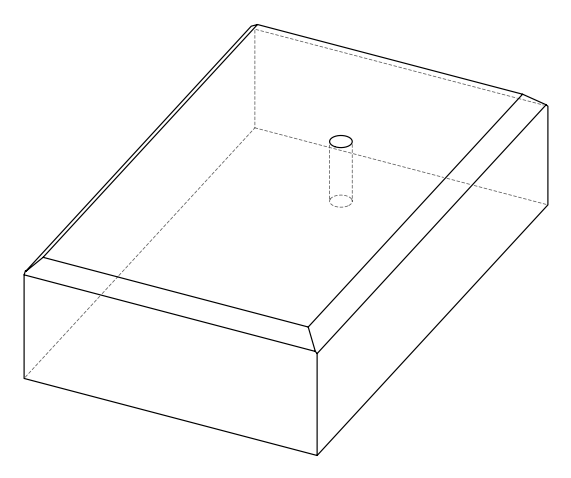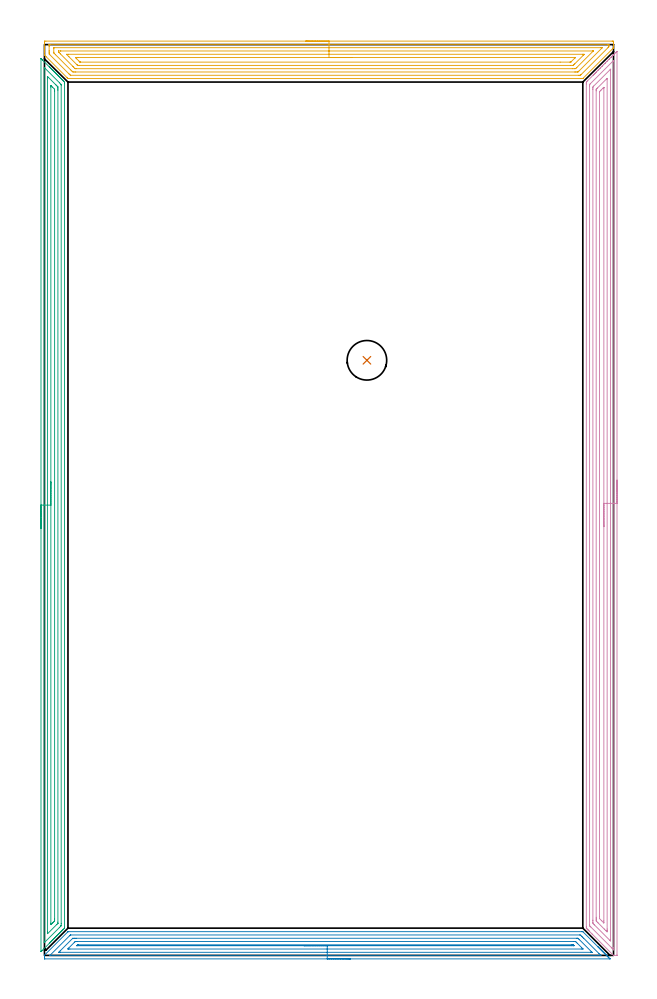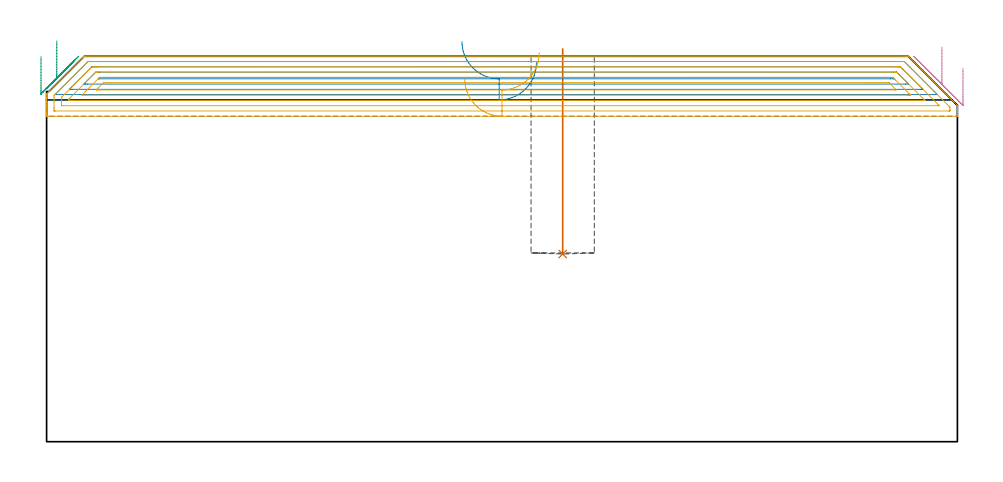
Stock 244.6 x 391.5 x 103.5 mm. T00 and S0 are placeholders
(PLAN: 5 operations, 1 tool changes, 48.9 min)
(1 INDEXABLE_INSERT_DRILL_BLIND_HOLE_FROM_SOLID | STEP1POCKET | NXT0302_005 | 0.22 min | 11985 mm3)
(2 AREA_MILL | FG_CHAMFER_SURFACE | UGT0205_001 | 9.5 min | 16742 mm3)
(3 AREA_MILL_1 | FG_CHAMFER_SURFACE_1 | UGT0205_001 | 12.2 min | 19484 mm3)
(4 AREA_MILL_2 | FG_CHAMFER_SURFACE_2 | UGT0205_001 | 15.36 min | 33471 mm3)
(5 AREA_MILL_3 | FG_CHAMFER_SURFACE_3 | UGT0205_001 | 11.64 min | 30113 mm3)
(TOOL NXT0302_005 | Index. Insert Drill 17mm [880-D1700L20-05] | D17 PA176 FL85 Z2)
(TOOL UGT0205_001 | Chamfer Mill 20 x 3 x 45 deg. | D20 FL50 Z2)
(OP 1 INDEXABLE_INSERT_DRILL_BLIND_HOLE_FROM_SOLID)
G17 G21 G94 G90
T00 M6
G54
G17 G0 G90 X138.6 Y255.8 S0 M3
G43 Z113.5 H1
G94 G81 G98 Z50.4 F250. R105.5
G80
M5
M2
(OP 2 AREA_MILL)
G17 G21 G94 G90
T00 M6
G54
G17 G0 G90 X131.55 Y-1.5 S1061 M3
G43 Z113.5 H0
Z101.8
G94 G1 X131.512 Z100.928 F250.
X131.398 Z100.064
X131.209 Z99.212
X130.947 Z98.38
X130.613 Z97.574
X130.21 Z96.8
X129.741 Z96.064
X129.21 Z95.372
X128.621 Z94.729
X127.978 Z94.14
X127.286 Z93.608
X126.55 Z93.14
X125.776 Z92.737
X124.97 Z92.403
X124.138 Z92.141
X123.286 Z91.952
X122.422 Z91.838
X121.55 Z91.8
X0.161
X0.07 Y-1.496 Z91.803
X0.01 Y-1.492 Z91.806
X0. Y-1.22 Z92.08
Y-0.228 Z93.072
Y-0.121 Z93.179
Y0.096 Z93.393
X0.012 Y0.113 Z93.411
X10.023 Y10.124 Z103.423
X10.084 Y10.19 Z103.477
X10.152 Y10.192 Z103.482
X10.298 Y10.196 Z103.492
X10.395 Y10.194 Z103.494
X230.89 Y10.2 Z103.5
X231.395 Y10.201 Z103.481
X231.475 Y10.126 Z103.424
X237.843 Y3.759 Z97.055
X237.949 Y3.651 Z96.951
X238.03 Y3.57 Z96.87
X238.139 Y3.463 Z96.759
X238.243 Y3.357 Z96.657
X238.328 Y3.273 Z96.572
X238.434 Y3.167 Z96.463
X238.537 Y3.063 Z96.363
X238.625 Y2.975 Z96.275
X238.73 Y2.872 Z96.168
X238.831 Y2.77 Z96.069
X238.923 Y2.678 Z95.977
X239.026 Y2.576 Z95.872
X239.124 Y2.476 Z95.775
X239.22 Y2.38 Z95.68
X239.321 Y2.28 Z95.576
X239.418 Y2.182 Z95.481
X239.518 Y2.083 Z95.382
X239.617 Y1.985 Z95.281
X239.712 Y1.888 Z95.188
X239.815 Y1.785 Z95.085
X239.913 Y1.689 Z94.985
X240.006 Y1.594 Z94.894
X240.113 Y1.488 Z94.787
X240.208 Y1.393 Z94.69
X240.3 Y1.301 Z94.6
X240.41 Y1.19 Z94.489
X240.504 Y1.098 Z94.394
X240.594 Y1.007 Z94.306
X240.708 Y0.893 Z94.192
X240.8 Y0.802 Z94.098
X240.887 Y0.713 Z94.012
X241.005 Y0.595 Z93.894
X241.095 Y0.507 Z93.803
X241.181 Y0.419 Z93.718
X241.303 Y0.298 Z93.597
X241.391 Y0.211 Z93.507
X241.475 Y0.125 Z93.425
X241.6 Y0. Z93.299
X241.687 Y-0.085 Z93.211
X241.769 Y-0.168 Z93.131
X241.898 Y-0.297 Z93.002
X241.982 Y-0.38 Z92.916
X242.063 Y-0.462 Z92.837
X242.195 Y-0.595 Z92.704
X242.278 Y-0.676 Z92.62
X242.356 Y-0.756 Z92.543
X242.493 Y-0.893 Z92.407
X242.573 Y-0.972 Z92.325
X242.802 Y-1.202 Z92.098
X243.016 Y-1.415 Z91.884
X243.088 Y-1.489 Z91.809
Y-1.496 Z91.802
Y-1.499 Z91.799
X121.55 Y-1.5 Z91.8
Y-0.086 Z93.214
X2.393
X2.277 Y-0.085 Z93.215
X2.331 Y-0.024 Z93.276
X2.392 Y0.041 Z93.341
X10.781 Y8.431 Z101.731
X10.962 Y8.609 Z101.909
X11.108 Y8.75 Z102.05
X11.13 Y8.769 Z102.069
X11.153 Y8.773 Z102.073
X11.207 Y8.777 Z102.077
X11.318 Y8.78 Z102.08
X229.996 Y8.786 Z102.086
X230.354 Y8.785 Z102.085
X230.889 Y8.258 Z101.558
X231.252 Y7.898 Z101.198
X231.782 Y7.368 Z100.668
X238.348 Y0.802 Z94.102
X238.923 Y0.224 Z93.524
X239.223 Y-0.085 Z93.215
X238.924 Y-0.086 Z93.214
X121.55
Y1.328 Z94.628
X6.855 Y1.329 Z94.629
X6.324 Y1.33 Z94.63
X6.249 Y1.332 Z94.632
X6.174 Y1.335 Z94.635
X6.232 Y1.421 Z94.721
X6.492 Y1.689 Z94.989
X6.672 Y1.871 Z95.171
X6.855 Y2.056 Z95.356
X12.01 Y7.21 Z100.51
X12.078 Y7.276 Z100.576
X12.135 Y7.328 Z100.628
X12.171 Y7.359 Z100.659
X12.21 Y7.36 Z100.66
X12.747 Y7.364 Z100.664
X13.103 Y7.365 Z100.665
X13.638 Y7.366 Z100.666
X228.742 Y7.371 Z100.671
X229.104 Y7.369 Z100.669
X229.225 Y7.367 Z100.667
X229.317 Y7.365 Z100.665
X229.39 Y7.298 Z100.598
X229.686 Y7.011 Z100.311
X229.997 Y6.703 Z100.003
X235.011 Y1.689 Z94.989
X235.352 Y1.344 Z94.644
X235.353 Y1.334 Z94.634
X235.352 Y1.333 Z94.633
X234.822 Y1.329 Z94.629
X121.55 Y1.328 Z94.628
Y2.743 Z96.043
X10.93
X10.425 Y2.744 Z96.044
X10.255 Y2.745 Z96.045
X10.021 Y2.749 Z96.049
X10.13 Y2.869 Z96.169
X10.268 Y3.015 Z96.315
X10.425 Y3.176 Z96.476
X12.794 Y5.544 Z98.844
X13.103 Y5.85 Z99.15
X13.198 Y5.938 Z99.238
X13.283 Y5.945 Z99.245
X13.996 Y5.95 Z99.25
X14.169 Y5.951 Z99.251
X227.487 Y5.957 Z99.257
X228.212 Y5.955 Z99.255
X228.259 Y5.953 Z99.253
X228.282 Y5.951 Z99.251
X228.305 Y5.934 Z99.234
X228.409 Y5.836 Z99.136
X228.613 Y5.636 Z98.936
X229.015 Y5.237 Z98.537
X230.889 Y3.362 Z96.662
X231.223 Y3.027 Z96.327
X231.386 Y2.861 Z96.161
X231.464 Y2.777 Z96.077
X231.488 Y2.749 Z96.049
X230.722 Y2.743 Z96.043
X121.55
Y4.157 Z97.457
X14.078
X13.996 Y4.158 Z97.458
X13.899 Y4.162 Z97.462
X13.878 Y4.163 Z97.463
X13.891 Y4.182 Z97.482
X13.915 Y4.214 Z97.514
X14.022 Y4.324 Z97.624
X14.236 Y4.527 Z97.827
X14.286 Y4.53 Z97.83
X14.385 Y4.535 Z97.835
X14.511 Y4.537 Z97.837
X226.427 Y4.542 Z97.842
X227.13 Y4.538 Z97.838
X227.22 Y4.536 Z97.836
X227.268 Y4.522 Z97.822
X227.319 Y4.478 Z97.778
X227.447 Y4.35 Z97.65
X227.575 Y4.215 Z97.515
X227.614 Y4.163 Z97.463
X227.578 Y4.161 Z97.461
X227.512 Y4.158 Z97.458
X227.319 Y4.157 Z97.457
X226.621
X121.55
X120.678 Z97.495
X119.813 Z97.609
X118.962 Z97.798
X118.13 Z98.06
X117.324 Z98.394
X116.55 Z98.797
X115.814 Z99.265
X115.122 Z99.796
X114.479 Z100.386
X113.89 Z101.029
X113.358 Z101.721
X112.89 Z102.457
X112.487 Z103.231
X112.153 Z104.037
X111.891 Z104.869
X111.702 Z105.72
X111.588 Z106.585
X111.55 Z107.457
G0 Z113.5
M5
M2
(OP 3 AREA_MILL_1)
G17 G21 G94 G90
T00 M6
G54
G17 G0 G90 X-1.5 Y183.55 S1061 M3
G43 Z113.5 H0
Z103.4
G94 G1 Y183.588 Z102.528 F250.
Y183.702 Z101.664
Y183.891 Z100.812
Y184.153 Z99.98
Y184.487 Z99.174
Y184.89 Z98.4
Y185.358 Z97.664
Y185.889 Z96.972
Y186.479 Z96.329
Y187.122 Z95.74
Y187.814 Z95.209
Y188.55 Z94.74
Y189.324 Z94.337
Y190.13 Z94.003
Y190.962 Z93.741
Y191.813 Z93.552
Y192.678 Z93.438
Y193.55 Z93.4
Y385.268
X-1.493 Y385.468 Z93.404
X-1.491 Y385.481 Z93.405
X-1.467 Y385.468 Z93.43
X-1.012 Y385.012 Z93.888
X-0.908 Y384.909 Z93.99
X-0.872 Y384.872 Z94.027
X2.064 Y381.937 Z96.961
X2.108 Y381.892 Z97.007
X2.317 Y381.684 Z97.216
X2.361 Y381.64 Z97.259
X2.406 Y381.594 Z97.305
X2.613 Y381.387 Z97.512
X2.659 Y381.343 Z97.556
X2.704 Y381.296 Z97.603
X2.909 Y381.091 Z97.808
X2.956 Y381.046 Z97.853
X3.002 Y380.998 Z97.901
X3.206 Y380.795 Z98.105
X3.253 Y380.748 Z98.15
X3.3 Y380.7 Z98.199
X3.502 Y380.498 Z98.401
X3.55 Y380.451 Z98.447
X3.598 Y380.402 Z98.497
X3.798 Y380.202 Z98.697
X3.847 Y380.154 Z98.744
X3.896 Y380.104 Z98.795
X4.095 Y379.906 Z98.994
X4.144 Y379.857 Z99.041
X4.194 Y379.806 Z99.093
X4.391 Y379.609 Z99.29
X4.442 Y379.56 Z99.338
X4.492 Y379.508 Z99.391
X4.688 Y379.313 Z99.586
X4.739 Y379.263 Z99.636
X4.79 Y379.21 Z99.689
X4.984 Y379.017 Z99.883
X5.036 Y378.965 Z99.933
X5.088 Y378.912 Z99.987
X5.28 Y378.72 Z100.179
X5.333 Y378.668 Z100.23
X5.386 Y378.614 Z100.285
X5.577 Y378.424 Z100.476
X5.63 Y378.371 Z100.527
X5.684 Y378.316 Z100.583
X5.873 Y378.128 Z100.772
X5.927 Y378.074 Z100.824
X5.982 Y378.018 Z100.881
X6.169 Y377.831 Z101.068
X6.225 Y377.777 Z101.121
X6.28 Y377.72 Z101.179
X6.466 Y377.535 Z101.365
X6.522 Y377.48 Z101.419
X6.578 Y377.422 Z101.477
X6.762 Y377.239 Z101.661
X6.819 Y377.183 Z101.716
X6.876 Y377.124 Z101.775
X7.058 Y376.942 Z101.957
X7.116 Y376.885 Z102.013
X7.174 Y376.826 Z102.073
X7.355 Y376.646 Z102.254
X7.413 Y376.588 Z102.31
X7.472 Y376.528 Z102.371
X7.651 Y376.35 Z102.55
X7.71 Y376.291 Z102.607
X7.77 Y376.23 Z102.669
X7.947 Y376.053 Z102.846
X8.008 Y375.994 Z102.904
X8.315 Y375.684 Z103.215
X8.594 Y375.395 Z103.492
X8.6 Y375.038 Z103.5
Y12.062
X8.594 Y11.705 Z103.492
X8.316 Y11.416 Z103.215
X8.008 Y11.106 Z102.904
X7.947 Y11.047 Z102.846
X7.77 Y10.87 Z102.669
X7.71 Y10.809 Z102.607
X7.651 Y10.751 Z102.55
X7.472 Y10.572 Z102.371
X7.413 Y10.512 Z102.31
X7.355 Y10.454 Z102.254
X7.174 Y10.274 Z102.073
X7.116 Y10.215 Z102.013
X7.058 Y10.158 Z101.957
X6.876 Y9.976 Z101.775
X6.819 Y9.917 Z101.716
X6.762 Y9.862 Z101.661
X6.578 Y9.678 Z101.477
X6.522 Y9.62 Z101.419
X6.466 Y9.565 Z101.365
X6.28 Y9.38 Z101.179
X6.225 Y9.323 Z101.121
X6.169 Y9.269 Z101.068
X5.982 Y9.082 Z100.881
X5.927 Y9.026 Z100.824
X5.873 Y8.973 Z100.772
X5.684 Y8.784 Z100.583
X5.63 Y8.729 Z100.527
X5.577 Y8.676 Z100.476
X5.386 Y8.486 Z100.285
X5.333 Y8.432 Z100.23
X5.28 Y8.38 Z100.179
X5.088 Y8.188 Z99.987
X5.036 Y8.135 Z99.933
X4.984 Y8.084 Z99.883
X4.79 Y7.89 Z99.689
X4.739 Y7.837 Z99.636
X4.688 Y7.787 Z99.587
X4.492 Y7.592 Z99.391
X4.442 Y7.54 Z99.339
X4.391 Y7.491 Z99.29
X4.194 Y7.294 Z99.093
X4.144 Y7.243 Z99.041
X4.095 Y7.195 Z98.994
X3.896 Y6.996 Z98.795
X3.847 Y6.946 Z98.744
X3.799 Y6.898 Z98.698
X3.598 Y6.698 Z98.497
X3.55 Y6.649 Z98.447
X3.502 Y6.602 Z98.401
X3.3 Y6.4 Z98.199
X3.253 Y6.352 Z98.15
X3.206 Y6.306 Z98.105
X3.002 Y6.102 Z97.901
X2.956 Y6.054 Z97.853
X2.91 Y6.009 Z97.809
X2.704 Y5.804 Z97.603
X2.659 Y5.757 Z97.556
X2.613 Y5.713 Z97.512
X2.406 Y5.506 Z97.305
X2.361 Y5.46 Z97.259
X2.317 Y5.417 Z97.216
X2.108 Y5.208 Z97.007
X2.064 Y5.163 Z96.961
X-0.908 Y2.191 Z93.99
X-1.011 Y2.088 Z93.888
X-1.17 Y1.929 Z93.729
X-1.353 Y1.745 Z93.544
X-1.471 Y1.631 Z93.426
X-1.493 Y1.617 Z93.403
X-1.499 Y1.631 Z93.399
X-1.5 Y1.831 Z93.4
Y193.55
X-0.086 Z94.814
X-0.085 Y381.366 Z94.815
X-0.084 Y381.436 Z94.816
X-0.079 Y381.575 Z94.821
X-0.073 Y381.613 Z94.827
X-0.056 Y381.6 Z94.844
X-0.016 Y381.563 Z94.884
X0.254 Y381.296 Z95.154
X6.511 Y375.038 Z101.411
X7.116 Y374.422 Z102.016
X7.179 Y374.349 Z102.079
X7.183 Y374.214 Z102.083
X7.185 Y374.144 Z102.085
X7.186 Y13.78 Z102.086
X7.185 Y12.956 Z102.085
X7.183 Y12.888 Z102.083
X7.179 Y12.817 Z102.079
X7.168 Y12.729 Z102.068
X7.116 Y12.674 Z102.016
X6.813 Y12.365 Z101.713
X6.512 Y12.062 Z101.412
X6.368 Y11.918 Z101.268
X-0.016 Y5.534 Z94.884
X-0.062 Y5.491 Z94.838
X-0.078 Y5.478 Z94.822
X-0.079 Y5.479 Z94.821
X-0.082 Y5.501 Z94.818
X-0.084 Y5.594 Z94.816
X-0.086 Y5.873 Z94.814
Y193.55
X1.328 Z96.228
X1.329 Y376.826 Z96.229
X1.33 Y377.264 Z96.23
X1.334 Y377.72 Z96.234
X1.335 Y377.75 Z96.235
X1.374 Y377.72 Z96.274
X1.767 Y377.332 Z96.667
X4.957 Y374.144 Z99.857
X5.333 Y373.766 Z100.233
X5.589 Y373.504 Z100.489
X5.717 Y373.372 Z100.617
X5.765 Y373.308 Z100.665
X5.766 Y373.25 Z100.666
X5.77 Y372.812 Z100.67
X5.771 Y372.356 Z100.671
X5.772 Y371.916 Z100.672
X5.771 Y14.305 Z100.671
X5.768 Y13.85 Z100.668
X5.765 Y13.796 Z100.665
X5.762 Y13.774 Z100.662
X5.744 Y13.751 Z100.644
X5.677 Y13.679 Z100.577
X5.591 Y13.591 Z100.491
X5.333 Y13.332 Z100.233
X1.38 Y9.38 Z96.28
X1.362 Y9.363 Z96.262
X1.351 Y9.356 Z96.251
X1.338 Y9.349 Z96.238
X1.335 Y9.36 Z96.235
X1.332 Y9.38 Z96.232
X1.33 Y9.428 Z96.23
X1.329 Y9.819 Z96.229
X1.328 Y10.274 Z96.228
Y193.55
X2.743 Z97.643
Y373.25
X2.744 Y373.606 Z97.644
X2.747 Y373.784 Z97.647
X2.75 Y373.87 Z97.65
X2.754 Y373.885 Z97.654
X2.785 Y373.856 Z97.685
X3.401 Y373.25 Z98.301
X3.55 Y373.101 Z98.45
X4.29 Y372.356 Z99.19
X4.339 Y372.3 Z99.239
X4.35 Y372.253 Z99.25
X4.353 Y372.153 Z99.253
X4.356 Y371.951 Z99.256
X4.357 Y371.546 Z99.257
Y371.462
Y15.638
X4.352 Y14.834 Z99.252
X4.338 Y14.799 Z99.238
X4.29 Y14.744 Z99.19
X3.921 Y14.371 Z98.821
X3.55 Y13.999 Z98.45
X3.401 Y13.85 Z98.301
X3.186 Y13.638 Z98.086
X3.025 Y13.482 Z97.925
X2.75 Y13.221 Z97.65
X2.743 Y13.765 Z97.643
Y13.85
Y193.55
Y194.421 Z97.681
Y195.286 Z97.795
Y196.138 Z97.983
Y196.97 Z98.246
Y197.776 Z98.58
Y198.55 Z98.982
Y199.286 Z99.451
Y199.978 Z99.982
Y200.621 Z100.572
Y201.21 Z101.215
Y201.741 Z101.907
Y202.21 Z102.643
Y202.613 Z103.416
Y202.947 Z104.222
Y203.209 Z105.054
Y203.398 Z105.906
Y203.512 Z106.771
Y203.55 Z107.643
G0 Z113.5
M5
M2
(OP 4 AREA_MILL_2)
G17 G21 G94 G90
T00 M6
G54
G17 G0 G90 X246.1 Y204.3 S1061 M3
G43 Z113.5 H0
Z100.3
G94 G1 Y204.262 Z99.428 F250.
Y204.148 Z98.564
Y203.959 Z97.712
Y203.697 Z96.88
Y203.363 Z96.074
Y202.96 Z95.3
Y202.491 Z94.564
Y201.96 Z93.872
Y201.371 Z93.229
Y200.728 Z92.64
Y200.036 Z92.109
Y199.3 Z91.64
Y198.526 Z91.237
Y197.72 Z90.903
Y196.888 Z90.641
Y196.036 Z90.452
Y195.171 Z90.338
Y194.3 Z90.3
Y0.161
X246.095 Y0.048 Z90.304
X246.093 Y0.01 Z90.306
X245.908 Y0. Z90.492
X244.605 Y0.001 Z91.794
X244.588 Y0.012 Z91.812
X244.289 Y0.31 Z92.109
X235.418 Y9.181 Z100.981
X234.217 Y10.381 Z102.18
X234.174 Y10.426 Z102.225
X233.971 Y10.629 Z102.428
X233.924 Y10.675 Z102.473
X233.876 Y10.723 Z102.523
X233.681 Y10.918 Z102.718
X233.631 Y10.968 Z102.766
X233.579 Y11.021 Z102.82
X233.392 Y11.208 Z103.007
X233.337 Y11.262 Z103.06
X233.281 Y11.319 Z103.117
X233.081 Y11.521 Z103.318
X232.9 Y11.705 Z103.485
Y12.211 Z103.5
Y374.603
X232.905 Y375.356 Z103.493
X232.906 Y375.402 Z103.492
X232.997 Y375.496 Z103.4
X233.337 Y375.838 Z103.06
X235.841 Y378.342 Z100.556
X235.978 Y378.48 Z100.417
X236.119 Y378.62 Z100.279
X236.276 Y378.777 Z100.122
X236.419 Y378.921 Z99.977
X236.566 Y379.066 Z99.832
X236.71 Y379.211 Z99.688
X236.859 Y379.361 Z99.536
X237.012 Y379.513 Z99.386
X237.144 Y379.645 Z99.254
X237.298 Y379.8 Z99.097
X237.793 Y380.293 Z98.607
X238.053 Y380.554 Z98.345
X238.179 Y380.681 Z98.217
X238.535 Y381.035 Z97.864
X238.711 Y381.211 Z97.689
X238.946 Y381.447 Z97.452
X239.06 Y381.562 Z97.336
X239.629 Y382.129 Z96.771
X239.838 Y382.339 Z96.56
X239.94 Y382.442 Z96.456
X240.38 Y382.881 Z96.019
X240.821 Y383.322 Z95.575
X241.029 Y383.529 Z95.37
X241.073 Y383.573 Z95.327
X241.698 Y384.2 Z94.698
X241.918 Y384.418 Z94.482
X242.581 Y385.083 Z93.815
X242.764 Y385.264 Z93.636
X242.815 Y385.315 Z93.585
X243.462 Y385.963 Z92.935
X243.61 Y386.11 Z92.79
X243.707 Y386.207 Z92.693
X243.902 Y386.403 Z92.496
X244.004 Y386.505 Z92.394
X244.342 Y386.843 Z92.055
X244.456 Y386.956 Z91.944
X244.6 Y387.1 Z91.8
X244.783 Y387.284 Z91.615
X244.896 Y387.397 Z91.501
X245.492 Y387.992 Z90.907
X245.663 Y388.164 Z90.734
X246.06 Y388.561 Z90.339
X246.089 Y388.587 Z90.31
X246.097 Y388.588 Z90.303
X246.1 Y388.587 Z90.3
Y194.3
X244.686 Z91.714
X244.685 Y3.285 Z91.715
X244.681 Y2.496 Z91.719
X244.679 Y2.393 Z91.721
X244.672 Y2.389 Z91.728
X244.661 Y2.393 Z91.739
X243.902 Y3.148 Z92.498
X243.764 Y3.285 Z92.636
X234.839 Y12.211 Z101.561
X234.573 Y12.48 Z101.827
X234.393 Y12.665 Z102.007
X234.328 Y12.733 Z102.072
X234.321 Y12.76 Z102.079
X234.319 Y12.807 Z102.081
X234.315 Y13.005 Z102.085
X234.314 Y373.711 Z102.086
X234.317 Y374.108 Z102.083
X234.32 Y374.306 Z102.08
X234.321 Y374.352 Z102.079
X234.341 Y374.379 Z102.059
X234.388 Y374.431 Z102.012
X234.554 Y374.604 Z101.846
X244.579 Y384.629 Z91.821
X244.66 Y384.708 Z91.74
X244.677 Y384.723 Z91.723
X244.68 Y384.722 Z91.72
X244.682 Y384.718 Z91.718
X244.684 Y384.679 Z91.716
X244.685 Y384.52 Z91.715
X244.686 Y384.422 Z91.714
Y194.3
X243.271 Z93.129
Y6.603
X243.269 Y6.349 Z93.131
X243.267 Y6.277 Z93.133
X243.265 Y6.249 Z93.135
X243.247 Y6.264 Z93.153
X243.147 Y6.357 Z93.253
X243.022 Y6.479 Z93.378
X236.396 Y13.104 Z100.004
X235.978 Y13.527 Z100.422
X235.749 Y13.762 Z100.651
X235.736 Y13.996 Z100.664
X235.732 Y14.246 Z100.668
X235.729 Y14.889 Z100.671
Y15.142
Y372.179
X235.73 Y372.818 Z100.67
X235.731 Y373.069 Z100.669
X235.736 Y373.32 Z100.664
X235.978 Y373.576 Z100.422
X236.044 Y373.644 Z100.356
X243.252 Y380.852 Z93.148
X243.26 Y380.856 Z93.14
X243.264 Y380.855 Z93.136
X243.266 Y380.852 Z93.134
X243.27 Y380.685 Z93.13
X243.271 Y380.599 Z93.129
Y194.3
X241.857 Z94.543
Y11.319
X241.856 Y10.715 Z94.544
X241.854 Y10.426 Z94.546
X241.85 Y10.114 Z94.55
X241.526 Y10.426 Z94.874
X241.261 Y10.689 Z95.139
X240.63 Y11.319 Z95.77
X237.952 Y13.996 Z98.448
X237.739 Y14.21 Z98.661
X237.403 Y14.549 Z98.997
X237.234 Y14.722 Z99.166
X237.152 Y14.808 Z99.248
X237.15 Y14.889 Z99.25
X237.144 Y15.492 Z99.256
X237.143 Y15.782 Z99.257
Y16.386
Y371.637
X237.145 Y371.926 Z99.255
X237.15 Y372.227 Z99.25
X237.155 Y372.295 Z99.245
X237.194 Y372.338 Z99.206
X237.262 Y372.41 Z99.138
X237.667 Y372.818 Z98.733
X241.693 Y376.844 Z94.707
X241.755 Y376.904 Z94.645
X241.842 Y376.984 Z94.558
X241.85 Y376.989 Z94.55
X241.853 Y376.972 Z94.547
X241.856 Y376.928 Z94.544
X241.857 Y376.877 Z94.543
Y376.677
Y194.3
X240.443 Z95.957
Y14.826
X240.438 Y13.996 Z95.962
X240.437 Y13.988 Z95.963
X240.407 Y13.996 Z95.993
X240.38 Y14.02 Z96.02
X239.509 Y14.889 Z96.891
X238.617 Y15.782 Z97.783
X238.564 Y15.838 Z97.836
X238.557 Y16.674 Z97.843
Y16.737
X238.558 Y371.033 Z97.842
Y371.095
X238.562 Y371.16 Z97.838
X238.569 Y371.259 Z97.831
X238.62 Y371.313 Z97.78
X238.921 Y371.62 Z97.479
X239.224 Y371.926 Z97.176
X240.116 Y372.818 Z96.284
X240.25 Y372.951 Z96.15
X240.38 Y373.079 Z96.02
X240.426 Y373.12 Z95.974
X240.434 Y373.126 Z95.966
X240.436 Y373.092 Z95.964
X240.44 Y373.009 Z95.96
X240.443 Y372.882 Z95.957
Y372.818
Y194.3
Y193.428 Z95.995
Y192.563 Z96.109
Y191.712 Z96.298
Y190.88 Z96.56
Y190.074 Z96.894
Y189.3 Z97.297
Y188.564 Z97.765
Y187.872 Z98.296
Y187.229 Z98.886
Y186.639 Z99.529
Y186.108 Z100.221
Y185.64 Z100.957
Y185.237 Z101.731
Y184.903 Z102.537
Y184.641 Z103.369
Y184.452 Z104.22
Y184.338 Z105.085
Y184.3 Z105.957
G0 Z113.5
M5
M2
(OP 5 AREA_MILL_3)
G17 G21 G94 G90
T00 M6
G54
G17 G0 G90 X112.3 Y393. S1061 M3
G43 Z113.5 H0
Z97.4
G94 G1 X112.338 Z96.528 F250.
X112.452 Z95.664
X112.641 Z94.812
X112.903 Z93.98
X113.237 Z93.174
X113.64 Z92.4
X114.108 Z91.664
X114.64 Z90.972
X115.229 Z90.329
X115.872 Z89.74
X116.564 Z89.208
X117.3 Z88.74
X118.074 Z88.337
X118.88 Z88.003
X119.712 Z87.741
X120.564 Z87.552
X121.428 Z87.438
X122.3 Z87.4
X244.006
X244.193 Y392.998 Z87.402
X244.598 Y392.991 Z87.405
X244.6 Y392.776 Z87.621
Y392.482 Z87.914
Y391.89 Z88.506
Y391.596 Z88.799
Y391.008 Z89.391
Y390.487 Z89.912
Y390.412 Z89.986
Y390.22 Z90.173
X244.599 Y390.116 Z90.274
X244.59 Y390.097 Z90.293
X244.577 Y390.073 Z90.318
X244.494 Y389.992 Z90.403
X244.452 Y389.951 Z90.447
X231.523 Y377.023 Z103.376
X231.467 Y376.97 Z103.43
X231.395 Y376.905 Z103.491
X230.633 Y376.9 Z103.5
X10.401
X10.095 Y376.904 Z103.49
X9.926 Y377.073 Z103.324
X9.706 Y377.293 Z103.106
X0.719 Y386.279 Z94.118
X0.01 Y386.99 Z93.409
X0. Y387.164 Z93.236
Y388.052 Z92.348
Y388.35 Z92.049
Y388.938 Z91.458
Y389.232 Z91.165
Y389.824 Z90.573
Y390.118 Z90.279
Y390.71 Z89.684
Y392.186 Z88.209
X0.003 Y392.482 Z87.913
X0.008 Y392.991 Z87.405
X0.079 Y392.994 Z87.403
X0.594 Y393. Z87.4
X122.3
Y391.586 Z88.814
X242.234
X242.444 Y391.583 Z88.817
X242.549 Y391.579 Z88.821
X242.59 Y391.577 Z88.823
X242.593 Y391.543 Z88.857
X242.596 Y391.454 Z88.946
X242.598 Y391.224 Z89.176
X242.59 Y390.71 Z89.69
X242.572 Y390.534 Z89.866
X242.488 Y390.446 Z89.954
X242.223 Y390.173 Z90.227
X230.632 Y378.583 Z101.817
X230.49 Y378.445 Z101.955
X230.378 Y378.34 Z102.06
X230.342 Y378.321 Z102.079
X230.29 Y378.319 Z102.081
X230.181 Y378.317 Z102.083
X229.74 Y378.314 Z102.086
X11.282
X11.174 Y378.319 Z102.081
X11.15 Y378.321 Z102.079
X11.046 Y378.416 Z101.984
X10.842 Y378.613 Z101.787
X10.546 Y378.904 Z101.496
X10.402 Y379.048 Z101.352
X2.285 Y387.165 Z93.235
X2.195 Y387.259 Z93.141
X2.022 Y387.44 Z92.96
X2.01 Y387.531 Z92.869
X2.003 Y388.052 Z92.348
X2. Y388.426 Z91.974
Y388.938 Z91.462
Y390.71 Z89.69
X2.001 Y391.084 Z89.316
X2.006 Y391.459 Z88.941
X2.01 Y391.566 Z88.834
X2.014 Y391.58 Z88.82
X2.021 Y391.582 Z88.818
X2.047 Y391.584 Z88.816
X2.157 Y391.585 Z88.815
X2.377 Y391.586 Z88.814
X122.3
Y390.172 Z90.228
X239.199 Y390.171 Z90.229
X239.385 Y390.17 Z90.23
X239.548 Y390.168 Z90.232
X239.7 Y390.165 Z90.235
X239.743 Y390.154 Z90.246
X239.548 Y389.949 Z90.451
X229.676 Y380.076 Z100.324
X229.394 Y379.805 Z100.595
X229.31 Y379.735 Z100.665
X229.194 Y379.733 Z100.667
X228.849 Y379.73 Z100.67
X228.307 Y379.729 Z100.671
X227.957 Y379.728 Z100.672
X13.426 Y379.729 Z100.671
X13.076
X12.531 Y379.732 Z100.668
X12.185 Y379.735 Z100.665
X11.834 Y380.076 Z100.324
X11.293 Y380.607 Z99.793
X4.734 Y387.165 Z93.235
X4.16 Y387.744 Z92.656
X4.013 Y387.898 Z92.502
X4.007 Y388.052 Z92.348
X4.002 Y388.209 Z92.191
X4.001 Y389.824 Z90.576
X4.002 Y389.981 Z90.419
X4.01 Y390.142 Z90.258
X4.016 Y390.166 Z90.234
X4.03 Y390.167 Z90.233
X4.073 Y390.17 Z90.23
X4.16 Y390.171 Z90.229
X122.3 Y390.172 Z90.228
Y388.757 Z91.643
X235.689
X235.814 Y388.755 Z91.645
X235.866 Y388.753 Z91.647
X235.887 Y388.751 Z91.649
Y388.747 Z91.653
X235.832 Y388.687 Z91.713
X235.698 Y388.548 Z91.852
X228.849 Y381.698 Z98.702
X228.476 Y381.332 Z99.068
X228.301 Y381.161 Z99.239
X227.957 Y381.15 Z99.25
X227.772 Y381.146 Z99.254
X227.065 Y381.143 Z99.257
X226.884
X13.786
X13.432 Y381.145 Z99.255
X13.255 Y381.148 Z99.252
X13.215 Y381.15 Z99.25
X13.166 Y381.193 Z99.207
X13.076 Y381.275 Z99.125
X12.5 Y381.848 Z98.552
X12.185 Y382.164 Z98.236
X6.835 Y387.514 Z92.886
X6.303 Y388.052 Z92.348
X6.127 Y388.233 Z92.167
X6.01 Y388.365 Z92.035
X6.007 Y388.467 Z91.933
X6.004 Y388.674 Z91.726
X6.007 Y388.725 Z91.675
X6.01 Y388.747 Z91.653
X6.026 Y388.75 Z91.65
X6.129 Y388.753 Z91.647
X6.835 Y388.757 Z91.643
X7.017
X122.3
Y387.343 Z93.057
X231.345
X231.523 Y387.341 Z93.059
X231.702 Y387.338 Z93.062
X232.019 Y387.329 Z93.071
X231.862 Y387.165 Z93.235
X231.695 Y386.995 Z93.405
X231.523 Y386.822 Z93.578
X227.957 Y383.255 Z97.145
X227.694 Y382.996 Z97.404
X227.424 Y382.735 Z97.665
X227.238 Y382.563 Z97.837
X226.174 Y382.557 Z97.843
X14.86
X14.681 Y382.559 Z97.841
X14.324 Y382.564 Z97.836
X14.242 Y382.568 Z97.832
X14.217 Y382.589 Z97.811
X14.165 Y382.637 Z97.763
X14.064 Y382.735 Z97.665
X13.968 Y382.83 Z97.57
X10.519 Y386.279 Z94.121
X10.402 Y386.396 Z94.004
X9.637 Y387.165 Z93.235
X9.51 Y387.299 Z93.101
X9.491 Y387.337 Z93.063
X10.402 Y387.343 Z93.057
X122.3
Y385.929 Z94.471
X227.957
X228.061 Y385.928 Z94.473
X228.125 Y385.925 Z94.475
X228.158 Y385.923 Z94.477
X228.133 Y385.891 Z94.509
X228.072 Y385.823 Z94.577
X228.033 Y385.781 Z94.619
X227.957 Y385.705 Z94.695
X226.369 Y384.118 Z96.282
X226.288 Y384.041 Z96.359
X226.232 Y383.992 Z96.408
X226.204 Y383.978 Z96.422
X226.174 Y383.976 Z96.424
X225.82 Y383.972 Z96.428
X221.661 Y383.971 Z96.429
X15.399
X15.332 Y383.972 Z96.428
X15.299 Y383.975 Z96.425
X15.287 Y383.977 Z96.423
X15.234 Y384.025 Z96.375
X14.982 Y384.268 Z96.132
X14.86 Y384.388 Z96.012
X13.854 Y385.393 Z95.007
X13.743 Y385.506 Z94.894
X13.525 Y385.728 Z94.672
X13.386 Y385.874 Z94.526
X13.345 Y385.924 Z94.476
X13.353 Y385.925 Z94.475
X13.43 Y385.927 Z94.473
X13.968 Y385.929 Z94.471
X14.321
X122.3
X123.172 Z94.509
X124.036 Z94.623
X124.888 Z94.812
X125.72 Z95.074
X126.526 Z95.408
X127.3 Z95.811
X128.036 Z96.28
X128.728 Z96.811
X129.371 Z97.4
X129.96 Z98.043
X130.492 Z98.735
X130.96 Z99.471
X131.363 Z100.245
X131.697 Z101.051
X131.959 Z101.883
X132.148 Z102.735
X132.262 Z103.6
X132.3 Z104.471
G0 Z113.5
M5
M2
